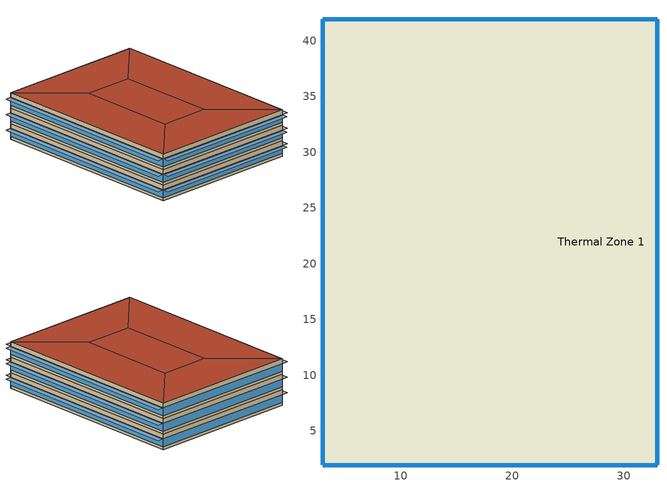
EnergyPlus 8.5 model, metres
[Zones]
Thermal Zone 1
 floor ground (ExtSlabCarpet 4in ClimateZone 1-8): 22.97,11.95 32.97,1.95 2.97,1.95 12.97,11.95 z0; 32.97,41.95 32.97,1.95 22.97,11.95 22.97,31.95 z0; 22.97,31.95 22.97,11.95 12.97,11.95 12.97,31.95 z0; 32.97,41.95 22.97,31.95 12.97,31.95 2.97,41.95 z0; 2.97,41.95 12.97,31.95 12.97,11.95 2.97,1.95 z0
 wall outside (ASHRAE 189.1-2009 ExtWall Mass ClimateZone 1): 2.97,41.95 2.97,1.95 32.97,1.95 32.97,41.95 2.97,41.95 z0:3.05; 2.97,1.95 32.97,1.95 32.97,41.95 2.97,41.95 2.97,1.95 z3.05:6.1; 2.97,1.95 32.97,1.95 32.97,41.95 2.97,41.95 2.97,1.95 z6.1:9.14
 window (ASHRAE 189.1-2009 ExtWindow ClimateZone 1): 2.97,41.93 2.97,1.98 / 32.97,1.98 32.97,41.93 / 3,1.95 32.95,1.95 / 32.95,41.95 3,41.95 z0.6:2.13; 3,1.95 32.95,1.95 / 2.97,41.93 2.97,1.98 / 32.97,1.98 32.97,41.93 / 32.95,41.95 3,41.95 z3.65:5.17; 3,1.95 32.95,1.95 / 2.97,41.93 2.97,1.98 / 32.97,1.98 32.97,41.93 / 32.95,41.95 3,41.95 z6.7:8.22
 roof outside (ASHRAE 189.1-2009 ExtRoof IEAD ClimateZone 1): 32.97,1.95 22.97,11.95 12.97,11.95 2.97,1.95 z9.14; 2.97,1.95 12.97,11.95 12.97,31.95 2.97,41.95 z9.14; 32.97,1.95 32.97,41.95 22.97,31.95 22.97,11.95 z9.14; 22.97,11.95 22.97,31.95 12.97,31.95 12.97,11.95 z9.14; 22.97,31.95 32.97,41.95 2.97,41.95 12.97,31.95 z9.14
shading: 34.19,1.98 34.19,41.93 32.97,41.93 32.97,1.98 z8.22; 2.97,1.98 2.97,41.93 1.75,41.93 1.75,1.98 z8.22; 34.19,1.98 34.19,41.93 32.97,41.93 32.97,1.98 z5.17; 34.19,1.98 34.19,41.93 32.97,41.93 32.97,1.98 z2.13; 32.95,0.73 32.95,1.95 3,1.95 3,0.73 z8.22; 32.95,0.73 32.95,1.95 3,1.95 3,0.73 z2.13; 2.97,1.98 2.97,41.93 1.75,41.93 1.75,1.98 z2.13; 32.95,0.73 32.95,1.95 3,1.95 3,0.73 z5.17; 2.97,1.98 2.97,41.93 1.75,41.93 1.75,1.98 z5.17
[Building]
Building 1
[Site:Location]
Piacenza: Latitude {deg}=44.92; Longitude {deg}=9.73; Time Zone {hr}=1; Elevation {m}=134
[SizingPeriod:DesignDay] Day of Month=21; Dry-Bulb Temperature Range Modifier Type=DefaultMultipliers; Barometric Pressure {Pa}=99726; Rain Indicator=No; Snow Indicator=No; Daylight Saving Time Indicator=No
Name | Month | Day Type | Maximum Dry-Bulb Temperature {C} | Daily Dry-Bulb Temperature Range {deltaC} | Humidity Condition Type | Wetbulb or DewPoint at Maximum Dry-Bulb {C} | Wind Speed {m/s} | Wind Direction {deg} | Solar Model Indicator | ASHRAE Clear Sky Optical Depth for Beam Irradiance (taub) | ASHRAE Clear Sky Optical Depth for Diffuse Irradiance (taud) | Enthalpy at Maximum Dry-Bulb {J/kg} | Sky Clearness
Piacenza Ann Clg .4% Condns DB=>MWB | 8 | SummerDesignDay | 33.1 | 11.9 | Wetbulb | 22.7 | 2.3 | 90 | ASHRAETau | 0.48 | 1.935
Piacenza Ann Clg .4% Condns DP=>MDB | 8 | SummerDesignDay | 27.4 | 11.9 | Dewpoint | 23 | 2.3 | 90 | ASHRAETau | 0.48 | 1.935
Piacenza Ann Clg .4% Condns Enth=>MDB | 8 | SummerDesignDay | 30.3 | 11.9 | Enthalpy |  | 2.3 | 90 | ASHRAETau | 0.48 | 1.935 | 74900
Piacenza Ann Clg .4% Condns WB=>MDB | 8 | SummerDesignDay | 30.1 | 11.9 | Wetbulb | 24.6 | 2.3 | 90 | ASHRAETau | 0.48 | 1.935
Piacenza Ann Htg 99.6% Condns DB | 1 | WinterDesignDay | -6.1 | 0 | Wetbulb | -6.1 | 2 | 250 | ASHRAEClearSky |  |  |  | 0
Piacenza Ann Htg Wind 99.6% Condns WS=>MCDB | 1 | WinterDesignDay | 5.8 | 0 | Wetbulb | 5.8 | 8.9 | 250 | ASHRAEClearSky |  |  |  | 0
Piacenza Ann Hum_n 99.6% Condns DP=>MCDB | 1 | WinterDesignDay | 3.5 | 0 | Dewpoint | -11.3 | 2 | 250 | ASHRAEClearSky |  |  |  | 0
[Material] Thermal Absorptance=0.9
Name | Roughness | Thickness {m} | Conductivity {W/m-K} | Density {kg/m3} | Specific Heat {J/kg-K} | Solar Absorptance | Visible Absorptance
1/2IN Gypsum | Smooth | 0.0127 | 0.16 | 784.9 | 830 | 0.4 | 0.4
1IN Stucco | Smooth | 0.0253 | 0.6918 | 1858 | 837 | 0.92 | 0.92
8IN Concrete HW | MediumRough | 0.2033 | 1.7296 | 2243 | 837 | 0.65 | 0.65
F16 Acoustic tile | MediumSmooth | 0.0191 | 0.06 | 368 | 590 | 0.3 | 0.3
G01a 19mm gypsum board | MediumSmooth | 0.019 | 0.16 | 800 | 1090 | 0.4 | 0.4
M11 100mm lightweight concrete | MediumRough | 0.1016 | 0.53 | 1280 | 840 | 0.5 | 0.5
MAT-CC05 4 HW CONCRETE | Rough | 0.1016 | 1.311 | 2240 | 836.8 | 0.85 | 0.85
Metal Decking | MediumSmooth | 0.0015 | 45.006 | 7680 | 418.4 | 0.6 | 0.6
Roof Insulation [18] | MediumRough | 0.1693 | 0.049 | 265 | 836.8 | 0.7 | 0.7
Roof Membrane | VeryRough | 0.0095 | 0.16 | 1121.29 | 1460 | 0.7 | 0.7
Wall Insulation [31] | MediumRough | 0.0337 | 0.0432 | 91 | 837 | 0.5 | 0.5
[Material:AirGap]
Name | Thermal Resistance {m2-K/W}
F04 Wall air space resistance | 0.15
F05 Ceiling air space resistance | 0.18
[Material:NoMass]
CP02 CARPET PAD: Roughness=Smooth; Thermal Resistance {m2-K/W}=0.1; Thermal Absorptance=0.9; Solar Absorptance=0.8; Visible Absorptance=0.8
[WindowMaterial:Glazing]
Theoretical Glass [167]: Optical Data Type=SpectralAverage; Thickness {m}=0.003; Solar Transmittance at Normal Incidence=0.2374; Front Side Solar Reflectance at Normal Incidence=0.7126; Back Side Solar Reflectance at Normal Incidence=0; Visible Transmittance at Normal Incidence=0.2512; Front Side Visible Reflectance at Normal Incidence=0.6988; Back Side Visible Reflectance at Normal Incidence=0; Infrared Transmittance at Normal Incidence=0; Front Side Infrared Hemispherical Emissivity=0.985; Back Side Infrared Hemispherical Emissivity=0.985; Conductivity {W/m-K}=2.1073; Dirt Correction Factor for Solar and Visible Transmittance=1; Solar Diffusing=No
[Construction]
ASHRAE 189.1-2009 ExtRoof IEAD ClimateZone 1: Roof Membrane, Roof Insulation [18], Metal Decking
ASHRAE 189.1-2009 ExtWall Mass ClimateZone 1: 1IN Stucco, 8IN Concrete HW, Wall Insulation [31], 1/2IN Gypsum
ASHRAE 189.1-2009 ExtWindow ClimateZone 1: Theoretical Glass [167]
ExtSlabCarpet 4in ClimateZone 1-8: MAT-CC05 4 HW CONCRETE, CP02 CARPET PAD
Interior Ceiling: M11 100mm lightweight concrete, F05 Ceiling air space resistance, F16 Acoustic tile
Interior Floor: F16 Acoustic tile, F05 Ceiling air space resistance, M11 100mm lightweight concrete
Interior Wall: G01a 19mm gypsum board, F04 Wall air space resistance, G01a 19mm gypsum board
[Zone]
Thermal Zone 1: Part of Total Floor Area=Yes
[InternalMass] Zone=Thermal Zone 1
Name | Construction | Surface Area {m2}
Merged Surface 11 - Surface 29; Merged Surface 15 - Surface 5; Merged Surface 17 - Surface 27; Merged Surface 3 - Surface 9; Merged Surface 33 - Surface 39; Merged Surface 35 - Surface 45; Merged Surface 41 - Surface 59; Merged Surface 47 - Surface 57; Merged Surface 63 - Surface 69; Merged Surface 65 - Surface 75; Merged Surface 71 - Surface 89; Merged Surface 77 - Surface 87 | Interior Wall | 43.1052
Merged Surface 12 - Surface 37; Merged Surface 18 - Surface 43; Merged Surface 42 - Surface 67; Merged Surface 48 - Surface 73 | Interior Ceiling | 300
Merged Surface 16 - Surface 20; Merged Surface 22 - Surface 8; Merged Surface 38 - Surface 52; Merged Surface 46 - Surface 50; Merged Surface 68 - Surface 82; Merged Surface 76 - Surface 80 | Interior Wall | 60.96
Merged Surface 21 - Surface 4; Merged Surface 23 - Surface 28; Merged Surface 34 - Surface 51; Merged Surface 53 - Surface 58; Merged Surface 64 - Surface 81; Merged Surface 83 - Surface 88 | Interior Wall | 30.48
Merged Surface 24 - Surface 49; Merged Surface 30 - Surface 55; Merged Surface 36 - Surface 61; Merged Surface 54 - Surface 79; Merged Surface 60 - Surface 85 | Interior Ceiling | 200
Merged Surface 31 - Surface 6 | Interior Floor | 200
[ZoneControl:Thermostat]
Thermal Zone 1 Thermostat: Zone or ZoneList=Thermal Zone 1; Control Type Schedule=Thermal Zone 1 Thermostat Schedule; Control Object Type 1=ThermostatSetpoint:DualSetpoint; Control Name 1=Thermal Zone 1 Thermostat
[ThermostatSetpoint:DualSetpoint]
Thermal Zone 1 Thermostat: Heating Setpoint Temperature Schedule=Medium Office HtgSetp; Cooling Setpoint Temperature Schedule=Medium Office ClgSetp
[Sizing:Zone]
Thermal Zone 1: Zone Cooling Design Supply Air Temperature Input Method=SupplyAirTemperature; Zone Cooling Design Supply Air Temperature {C}=14; Zone Cooling Design Supply Air Temperature Difference {deltaC}=11.11; Zone Heating Design Supply Air Temperature Input Method=SupplyAirTemperature; Zone Heating Design Supply Air Temperature {C}=40; Zone Heating Design Supply Air Temperature Difference {deltaC}=11.11; Zone Cooling Design Supply Air Humidity Ratio {kgWater/kgDryAir}=0.0085; Zone Heating Design Supply Air Humidity Ratio {kgWater/kgDryAir}=0.008; Design Specification Outdoor Air Object=189.1-2009 - Office - OpenOffice - CZ1-3 Ventilation; Cooling Design Air Flow Method=DesignDay; Cooling Design Air Flow Rate {m3/s}=0; Cooling Minimum Air Flow per Zone Floor Area {m3/s-m2}=0.000762; Cooling Minimum Air Flow {m3/s}=0; Cooling Minimum Air Flow Fraction=0; Heating Design Air Flow Method=DesignDay; Heating Design Air Flow Rate {m3/s}=0; Heating Maximum Air Flow per Zone Floor Area {m3/s-m2}=0.002032; Heating Maximum Air Flow {m3/s}=0.141576; Heating Maximum Air Flow Fraction=0.3; Design Specification Zone Air Distribution Object=Thermal Zone 1 Design Spec Zone Air Dist; Account for Dedicated Outdoor Air System=No
[DesignSpecification:ZoneAirDistribution]
Thermal Zone 1 Design Spec Zone Air Dist: Zone Air Distribution Effectiveness in Cooling Mode=1; Zone Air Distribution Effectiveness in Heating Mode=1
[DesignSpecification:OutdoorAir]
189.1-2009 - Office - OpenOffice - CZ1-3 Ventilation: Outdoor Air Method=Sum; Outdoor Air Flow per Person {m3/s-person}=0.00943895; Outdoor Air Flow per Zone Floor Area {m3/s-m2}=0; Outdoor Air Flow per Zone {m3/s}=0; Outdoor Air Flow Air Changes per Hour {1/hr}=0
[ZoneVentilation:DesignFlowRate]
Thermal Zone 1 Ventilation per Person: Zone or ZoneList=Thermal Zone 1; Schedule=Office Work Occ; Design Flow Rate Calculation Method=Flow/Person; Flow Rate per Person {m3/s-person}=0.00943895
[Zone equipment]
Thermal Zone 1: Thermal Zone 1 Ideal Loads Air System
[ZoneHVAC:IdealLoadsAirSystem]
Thermal Zone 1 Ideal Loads Air System: Maximum Heating Supply Air Temperature {C}=50; Minimum Cooling Supply Air Temperature {C}=13; Maximum Heating Supply Air Humidity Ratio {kgWater/kgDryAir}=0.0156; Minimum Cooling Supply Air Humidity Ratio {kgWater/kgDryAir}=0.0077; Heating Limit=NoLimit; Cooling Limit=NoLimit; Dehumidification Control Type=ConstantSensibleHeatRatio; Cooling Sensible Heat Ratio=0.7; Humidification Control Type=None; Demand Controlled Ventilation Type=None; Outdoor Air Economizer Type=NoEconomizer; Heat Recovery Type=None; Sensible Heat Recovery Effectiveness=0.7; Latent Heat Recovery Effectiveness=0.65
[Schedule:Compact]
Thermal Zone 1 Thermostat Schedule: Through: 12/31, For: AllDays, Until: 24:00, 4
[Schedule:Day:Interval]
Medium Office HtgSetp Rule 1 Day Schedule; Medium Office HtgSetp Summer Design Day: No, 24:00, 15.6
Medium Office HtgSetp Default Schedule: No, 06:00, 15.6, 22:00, 21, 24:00, 15.6
Medium Office HtgSetp Rule 2 Day Schedule: No, 06:00, 15.6, 18:00, 21, 24:00, 15.6
Medium Office HtgSetp Winter Design Day: No, 24:00, 21
Medium Office ClgSetp Rule 1 Day Schedule; Medium Office ClgSetp Winter Design Day: No, 24:00, 26.7
Medium Office ClgSetp Default Schedule; Medium Office ClgSetp Summer Design Day: No, 06:00, 26.7, 22:00, 24, 24:00, 26.7
Medium Office ClgSetp Rule 2 Day Schedule: No, 06:00, 26.7, 18:00, 24, 24:00, 26.7
Office Bldg Occ Default Schedule: No, 06:00, 0, 07:00, 0.1, 08:00, 0.2, 12:00, 0.85, 13:00, 0.5, 17:00, 0.85, 18:00, 0.7, 20:00, 0.4, 22:00, 0.1, 24:00, 0.05
Office Bldg Occ Rule 1 Day Schedule; Office Bldg Occ Winter Design Day: No, 24:00, 0
Office Bldg Occ Rule 2 Day Schedule: No, 06:00, 0, 08:00, 0.1, 14:00, 0.4, 17:00, 0.1, 24:00, 0
Office Bldg Occ Summer Design Day: No, 06:00, 0, 22:00, 1, 24:00, 0.05
[Schedule:Week:Daily]
Schedule:Week:Daily {0f10ac78-f32d-432c-845b-0e357c07198b}: Medium Office HtgSetp Rule 1 Day Schedule, Medium Office HtgSetp Default Schedule, Medium Office HtgSetp Default Schedule, Medium Office HtgSetp Default Schedule, Medium Office HtgSetp Default Schedule, Medium Office HtgSetp Default Schedule, Medium Office HtgSetp Rule 2 Day Schedule, Medium Office HtgSetp Default Schedule, Medium Office HtgSetp Summer Design Day, Medium Office HtgSetp Winter Design Day, Medium Office HtgSetp Default Schedule, Medium Office HtgSetp Default Schedule
Schedule:Week:Daily {a863d3b0-f2c2-4ee2-9b64-9ad956755098}: Medium Office ClgSetp Rule 1 Day Schedule, Medium Office ClgSetp Default Schedule, Medium Office ClgSetp Default Schedule, Medium Office ClgSetp Default Schedule, Medium Office ClgSetp Default Schedule, Medium Office ClgSetp Default Schedule, Medium Office ClgSetp Rule 2 Day Schedule, Medium Office ClgSetp Default Schedule, Medium Office ClgSetp Summer Design Day, Medium Office ClgSetp Winter Design Day, Medium Office ClgSetp Default Schedule, Medium Office ClgSetp Default Schedule
Schedule:Week:Daily {6efcdbca-58c6-49ae-a260-0d4f122e5aee}: Office Bldg Occ Rule 1 Day Schedule, Office Bldg Occ Default Schedule, Office Bldg Occ Default Schedule, Office Bldg Occ Default Schedule, Office Bldg Occ Default Schedule, Office Bldg Occ Default Schedule, Office Bldg Occ Rule 2 Day Schedule, Office Bldg Occ Default Schedule, Office Bldg Occ Summer Design Day, Office Bldg Occ Winter Design Day, Office Bldg Occ Default Schedule, Office Bldg Occ Default Schedule
[Schedule:Year]
Medium Office HtgSetp: Schedule:Week:Daily {0f10ac78-f32d-432c-845b-0e357c07198b}, 1, 1, 12, 31
Medium Office ClgSetp: Schedule:Week:Daily {a863d3b0-f2c2-4ee2-9b64-9ad956755098}, 1, 1, 12, 31
Office Work Occ: Schedule:Week:Daily {6efcdbca-58c6-49ae-a260-0d4f122e5aee}, 1, 1, 12, 31
